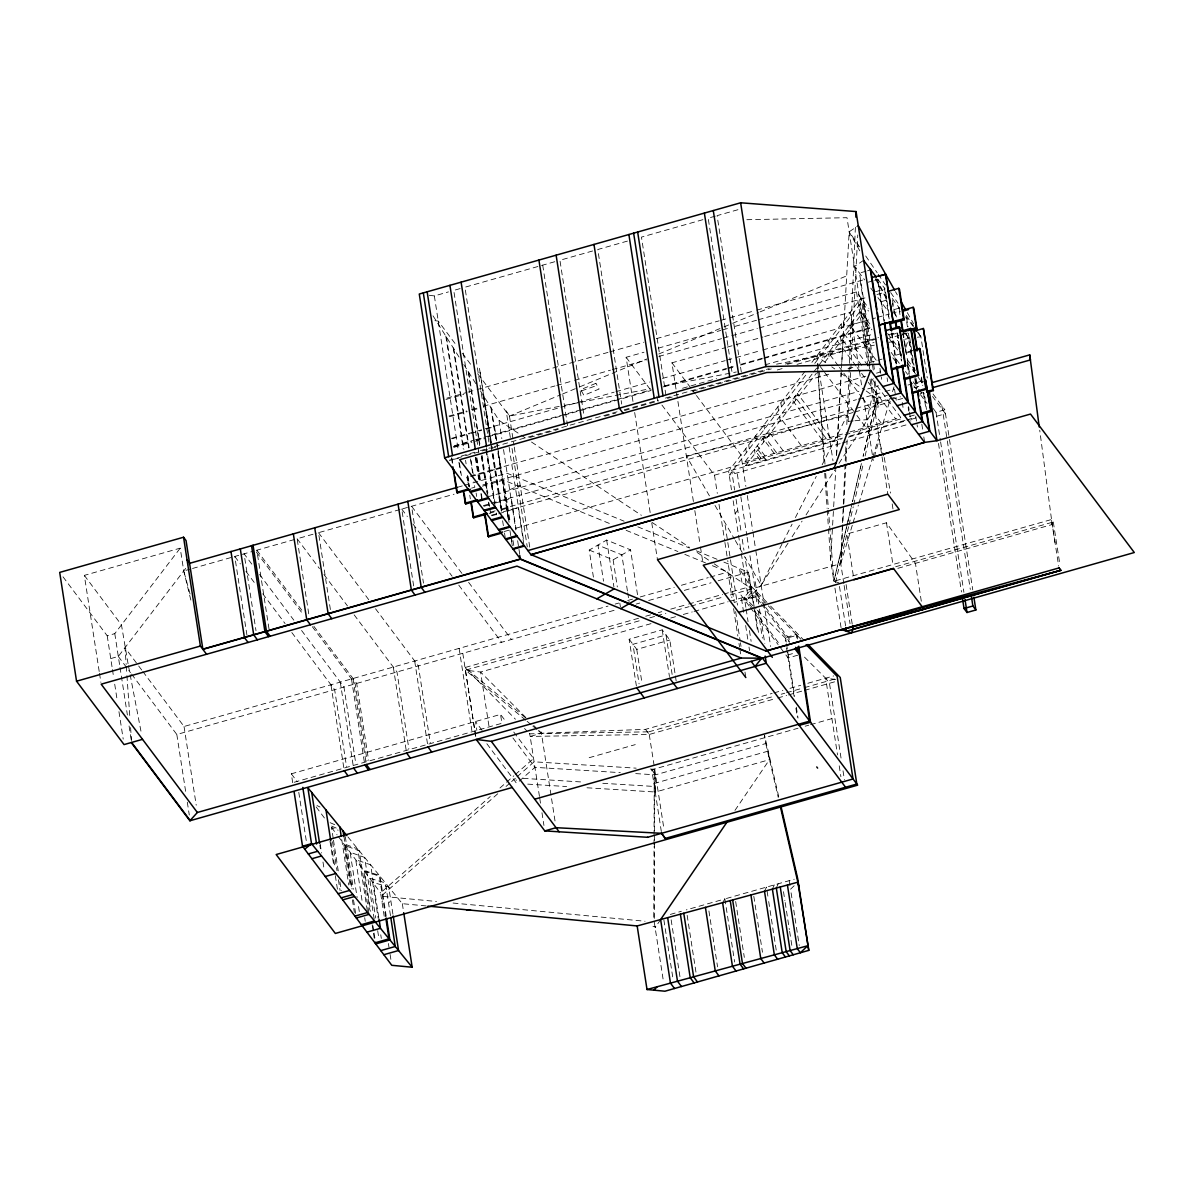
<?xml version="1.0" encoding="UTF-8"?>
<svg xmlns="http://www.w3.org/2000/svg" width="1194" height="1194" viewBox="0 0 1194 1194"><rect width="100%" height="100%" fill="white"/><g stroke="black" fill="none" stroke-linecap="round" stroke-linejoin="round"><path stroke-width="0.75" stroke-dasharray="5 3.75" d="M653.805 917.246L654.013 846.65M654.013 844.785L654.043 837.352M654.043 835.501L654.252 766.294L648.82 731.832L529.658 733.817L524.494 728.504M654.282 918.41L654.506 842.233M654.506 840.367L654.521 832.934M654.536 831.084L654.715 769.309L649.148 768.966M843.845 583.657L840.74 563.613L843.248 506.152M843.322 504.301L845.83 446.825M846.8 424.586L855.426 226.382M730.28 594.97L840.74 563.613L845.934 463.869M846.009 461.929L847.173 439.87M848.113 421.258L857.77 234.979M838.919 582.851L833.875 581.209L830.636 560.329L832.516 527.032M832.621 525.181L833.561 508.54M833.666 506.689L835.755 469.705M836.591 454.914L841.173 373.543M841.8 362.454L849.173 231.8L858.247 225.666M836.501 455.615L841.367 370.036M841.471 368.17L843.054 340.26M847.471 523.3L833.919 581.254L1051.466 519.524L1053.302 521.987L1059.959 564.941M847.889 521.494L852.128 503.375L833.875 581.209L828.517 510.584M866.187 390.99L876.665 398.333L863.128 456.287L876.665 398.333L887.336 395.304M835.501 582.672L848.561 526.748M848.994 524.927L853.232 506.793M853.65 504.972L863.411 463.242M865.098 455.989L877.396 403.363L876.665 398.333M874.262 457.033L879.321 439.288M840.74 563.613L852.486 524.614M853.023 522.853L858.367 505.122M858.889 503.346L872.247 459.033M872.784 457.272L889.336 402.318M892.545 391.677L894.142 386.363M905.888 347.364L908.559 338.514L905.067 332.051L908.559 338.514L914.485 376.782M776.324 888.067L778.189 883.784M772.384 889.127L774.279 884.903M764.503 891.276L766.473 887.112L768.429 899.739M782.04 543.971L761.16 585.194L748.28 598.433L741.295 553.3M782.876 542.315L792.07 524.181M795.413 517.569L816.293 476.346M822.144 464.794L847.203 415.318L686.356 455.974L709.445 495.868M722.609 902.679L724.877 898.933L686.311 909.873M788.1 543.031L761.16 585.194L744.549 556.479M792.1 536.778L802.069 521.151M806.054 514.913L834.994 469.615M838.979 463.362L877.575 404.348L873.62 378.796M660.625 919.559L655.118 927.648L655.819 926.783L650.626 926.29L649.924 927.156M734.952 810.398L769.503 759.653L768.175 751.116L654.193 783.473L655.521 792.025L769.503 759.653M63.013 576.821L107.206 635.79L114.788 633.626L182.16 545.613M110.743 658.581L118.31 656.431L188.592 564.613M805.099 371.215L728.594 471.182L731.474 489.794M811.905 362.349L861.113 298.052L871.068 362.364M805.726 375.17L729.206 475.137L840.457 443.556M814.771 363.349L861.725 302.007L868.516 311.067M842.516 438.138L745.653 465.645L745.041 461.69L812.547 373.483M813.636 372.065L816.89 367.812M819.054 364.976L860.247 311.171L871.277 325.887M745.653 465.645L816.412 373.185M824.89 362.125L860.859 315.141L860.247 311.171M735.146 513.599L737.758 510.196M865.665 343.081L867.68 340.454L863.068 334.29M381.946 901.739L382.647 900.873M389.304 902.44L389.99 901.574M729.937 601.239L744.295 597.164L751.757 588.881L751.25 586.269L724.415 593.881M752.205 591.806L744.743 600.075L756.011 596.881L760.459 602.821M790.547 889.202L795.428 884.53M384.199 916.276L380.573 892.888L490.256 796.532M499.973 787.995L513.868 775.801M515.256 774.578L533.584 758.488L518.166 737.922M497.719 793.771L381.095 896.216L436.467 901.47M506.047 786.458L510.211 782.801M511.599 781.577L515.763 777.921M517.077 776.772L534.091 761.817L636.163 768.16M519.241 781.145L534.957 767.339L620.313 772.652M863.62 260.322L854.546 266.456L864.62 279.903M593.418 577.15L589.224 550.061L606.656 540.061L630.566 549.852L638.103 598.537M589.224 550.061L613.134 559.852L630.566 549.852M477.675 373.692L509.45 416.079L560.956 394.662M562.673 393.96L578.12 387.528M579.836 386.811L646.79 358.976M658.819 353.991L722.325 327.574M724.042 326.857L730.922 324.007M732.638 323.29L758.384 312.589M760.1 311.873L845.934 276.187M509.734 489.674L520.181 485.376M581.418 390.901L597.075 385.423M429.333 295.291L434.347 295.918L448.451 291.903M460.123 288.59L453.735 290.411L478.809 452.347M554.762 261.725L464.914 287.232L489.421 445.481M592.612 250.979L559.926 260.262L583.851 414.825M627.447 241.084L597.776 249.516L621.701 404.079M702.908 219.666L641.462 237.113L665.953 395.363M715.31 216.144L708.176 218.159L732.101 372.737M737.952 209.711L717.087 215.636L741.593 373.886M865.949 271.247L859.501 273.068L873.336 362.439M867.56 270.784L870.769 269.874M446.854 398.139L466.317 392.617M468.108 392.11L475.287 390.065M477.078 389.557L607.985 352.394M609.776 351.887L643.85 342.215M656.401 338.648L719.161 320.828M720.952 320.32L728.131 318.276M729.922 317.768L755.026 310.634M756.817 310.127L864.411 279.575M445.884 399.483L463.75 394.408M868.277 282.172L873.112 280.799M874.709 280.336L877.933 279.426L884.321 320.649M632.969 401.453L626.134 357.29L643.984 352.23M658.267 348.17L720.773 330.425M722.564 329.917L727.922 328.395M735.071 326.365L756.489 320.276M758.28 319.768L856.501 291.888L868.859 308.38M875.441 291.724L885.097 288.978L877.381 278.695L884.097 321.798M449.004 416.019L466.72 410.99M471.705 409.572L478.152 407.751M483.346 406.273L554.971 385.931M556.762 385.423L572.881 380.841M574.672 380.334L610.492 370.17M612.283 369.662L646.312 359.991M658.849 356.439L721.534 338.648M723.325 338.126L757.354 328.469M759.145 327.962L866.59 297.455M876.978 294.5L885.023 292.217L885.754 293.187L889.634 318.291M449.526 416.721L467.242 411.691M472.242 410.273L477.063 408.915M880.993 301.739L885.814 300.366M693.401 501.495L671.938 362.827L725.445 347.648M727.221 347.141L734.355 345.111M736.146 344.603L762.891 337.007M764.682 336.499L850.277 312.201L861.859 386.946M894.59 309.455L899.425 308.082L900.022 311.977L898.798 307.261M451.586 438.332L614.134 392.169M615.925 391.662L649.954 382.005M662.491 378.438L725.176 360.648M726.967 360.14L734.131 358.11M735.922 357.588L760.996 350.469M762.787 349.961L875.605 317.932M877.396 317.425L888.142 314.365L888.933 319.485M891.366 313.455L899.41 311.171L899.948 314.574M451.929 438.795L469.317 433.855M471.063 433.362L481.481 430.407M486.451 428.989L494.495 426.706L497.54 446.362M454.227 445.735L473.675 440.213M475.481 439.691L615.343 399.975M617.134 399.468L651.208 389.796M663.76 386.229L726.519 368.409M728.325 367.901L733.698 366.379M740.877 364.334L762.384 358.23M764.19 357.722L871.769 327.171M453.72 446.511L471.436 441.481M476.436 440.064L482.869 438.243M488.062 436.765L651.029 390.498M663.566 386.931L726.25 369.14M728.042 368.633L733.414 367.095M740.578 365.065L762.071 358.961M763.861 358.454L871.321 327.947M453.242 447.078L463.063 444.287L462.406 443.407M454.257 447.213L471.973 442.183M475.346 441.228L485.003 438.482M682.535 388.274L716.564 378.617M764.921 364.886L872.366 334.38M461.511 455.989L478.704 451.108M480.436 450.616L490.092 447.869M617.059 411.826L491.704 447.407L479.495 368.618L492.256 448.153M624.223 409.781L658.252 400.124M665.416 398.095L769.294 368.588M785.413 364.021L878.53 337.574M888.918 334.633L896.963 332.335L901.366 360.797M495.704 447.153L449.541 460.257L458.586 458.257M529.554 437.541L558.21 429.407M604.761 416.184L615.507 413.139M624.462 410.587L658.491 400.93M667.446 398.393L674.61 396.348M692.52 391.274L771.324 368.886M787.443 364.319L878.769 338.38M891.306 334.827L897.754 332.992M777.294 369.961L782.667 368.439M796.995 364.364L874.008 342.499M886.545 338.947L899.067 335.38M902.649 334.365L907.485 332.992M99.206 671.491L84.326 575.374L180.219 548.15L183.742 570.956L191.13 601.239M470.406 475.988L831.905 373.349M848.009 368.782L853.382 367.245M869.501 362.678L882.038 359.11M901.022 353.722L894.575 355.558L896.276 366.498M912.709 350.409L905.843 352.349L906.38 353.066L911.529 351.603M489.585 470.988L500.853 467.794L497.808 448.138M470.914 476.675L501.092 468.108L509.42 521.942M457.466 487.286L462.779 485.779M464.556 485.271L507.032 473.212L624.074 521.181M471.54 488.137L474.824 487.212L473.973 481.749M482.869 484.928L865.754 376.214M876.5 373.155L880.082 372.14L879.53 368.498M190.786 568.956L183.742 570.956L191.025 597.537M192.547 568.463L233.009 556.971M246.949 635.148L234.77 556.464L253.71 551.091M269.008 628.88L256.829 550.21L295.366 539.255M308.739 613.791L297.112 538.763L316.723 533.196M330.395 609.552L318.5 532.688L399.975 509.554M413.646 585.911L401.751 509.062L454.078 494.197M482.421 486.152L503.659 480.122L610.627 523.957M487.585 496.853L858.829 391.438M867.784 388.901L878.53 385.841M483.346 505.614L489.824 503.778M491.45 503.316L856.471 399.677M858.262 399.169L883.336 392.05M885.127 391.542L894.082 389.005M908.037 385.035L922.38 380.961M483.868 506.316L488.734 504.943M495.212 503.092L511.345 498.51L516.092 529.181M926.245 381.02L916.813 383.707L916.096 382.752M913.992 387.737L922.887 385.214M490.361 512.211L495.525 510.748M501.958 508.913L854.232 408.9M856.023 408.378L895.41 397.199M489.152 513.375L496.032 511.42L496.57 514.853M500.868 510.062L507.301 508.226L506.793 507.54L509.704 526.39M877.396 403.363L889.843 399.826M891.619 399.318L900.5 396.796M491.421 515.196L496.57 513.733M503.45 511.778L853.053 412.512M854.844 412.005L890.664 401.826M897.828 399.796L903.201 398.274M920.201 393.438L923.425 392.527L923.977 393.259L926.484 409.497M491.838 515.763L497.002 514.301M498.719 513.808L518.151 507.599L523.748 543.688M745.041 461.69L848.128 432.407M849.904 431.915L900.754 417.467L870.605 377.259M509.107 530.136L504.271 531.509L504.793 532.211M515.539 528.315L843.277 435.258M845.068 434.75L902.38 418.467M909.544 416.437L914.365 415.064M849.665 436.108L905.067 420.378M906.843 419.87L915.783 417.333M661.924 405.05L714.505 475.182L841.248 439.198M848.412 437.168L909.201 419.9M910.992 419.392L916.365 417.87M933.051 408.303L936.036 412.288L944.872 409.781L949.17 437.571M842.233 443.049L908.141 424.333M936.648 416.243L945.484 413.736L932.559 396.498M921.305 601.224L915.425 563.344L886.47 522.763L846.874 534.002L853.949 579.732M142.817 671.491L184.04 726.489L608 606.104M615.164 604.074L618.746 603.06M627.701 600.507L633.059 598.985M640.223 596.955L674.237 587.299M681.386 585.269L708.236 577.642M710.027 577.135L727.937 572.045L731.892 597.672M131.564 674.103L176.816 734.489L616.582 609.627M636.193 604.06L639.76 603.045M648.67 600.507L677.177 592.418M684.311 590.388L711.042 582.806M718.161 580.777L748.459 572.18L758.877 634.865M638.551 618.268L465.018 667.536L475.958 737.638M645.7 616.238L651.073 614.716M658.222 612.686L661.804 611.671M670.744 609.134L686.848 604.552M688.639 604.045L722.624 594.403M525.673 720.131L465.511 670.162L642.626 619.865M649.775 617.835L655.148 616.313M656.939 615.806L665.879 613.268M676.61 610.209L689.132 606.656M690.923 606.149L723.131 597.015M651.014 623.641L480.585 672.028L465.511 670.162M670.744 618.044L676.117 616.522M683.296 614.477L692.266 611.925M694.057 611.418L728.146 601.746M749.966 555.688L756.235 596.179L734.206 602.433L727.728 560.628M636.387 685.953L629.148 639.238L662.207 629.85L669.819 640.014L675.117 674.147M895.694 566.732L1053.302 521.987M897.858 568.329L1052.183 524.509L1039.735 430.183M629.148 639.238L636.775 649.387L669.819 640.014M292.694 782.682L291.321 773.816L500.54 714.415L506.047 721.758M796.786 637.954L796.249 634.492L784.98 637.686L785.518 641.148M294.187 782.249L501.913 723.28L500.54 714.415M787.652 655.013L794.1 653.178M797.771 655.193L788.115 657.924L779.219 646.058M539.449 796.398L530.166 736.429L541.434 733.22L645.506 729.355L772.145 693.401M773.936 692.893L782.846 690.371M789.98 688.341L800.681 685.296M807.816 683.281L833.711 675.923M648.82 731.832L774.04 696.266M781.204 694.236L784.771 693.221M786.562 692.714L802.666 688.147M804.457 687.64L834.86 678.998M529.658 733.817L530.166 736.429L649.312 734.444L775.951 698.475M777.742 697.983L786.652 695.445M788.443 694.938L802.711 690.878M804.487 690.386L835.904 681.461M589.179 757.697L635.268 744.623M661.327 831.502L651.76 769.757L798.025 728.236M805.159 726.206L808.726 725.191M810.502 724.683L831.905 718.609M778.697 796.532L764.459 734.997L765.772 743.549L655.566 774.831L633.298 773.458M670.312 914.425L681.371 911.276M726.385 898.5L794.249 879.232M800.95 639.312L797.085 635.342L785.697 638.402L786.249 642.014M510.331 437.511L506.211 410.885L509.45 416.079L562.508 405.766M564.344 405.408L578.971 402.572M580.806 402.214L650.327 388.692M664.968 385.856L736.31 371.991M776.563 364.17L874.381 345.156M888.769 342.35L897.769 340.603M904.962 339.215L908.559 338.514L902.47 330.395M917.38 337.245L920.902 336.753L927.29 377.976M874.978 381.08L878.978 406.87L875.59 407.184L871.053 377.886M853.262 420.915L848.143 421.392L847.203 415.318M854.964 420.751L866.919 419.631L872.486 395.199L878.978 406.87M746.847 219.711L846.994 217.696L870.351 368.588M523.181 778.369L584.284 782.145M602.806 783.294L654.655 786.488M527.733 784.13L566.628 786.533M587 787.786L655.521 792.025L655.566 774.831L651.76 769.757M453.078 903.037L645.029 921.246M347.976 836.964L402.318 903.679L426.154 905.933M756.235 596.179L750.981 595.642L745.071 557.464M434.9 320.664L438.243 321.082L456.869 345.932M835.71 679.461L825.651 678.207L802.458 655.088M637.85 526.838L689.49 548.001M696.371 550.822L717.027 559.285M723.907 562.12L748.459 572.18L753.563 605.119M626.149 530.33L677.908 551.538M684.804 554.374L705.505 562.852M712.4 565.687L727.937 572.045M333.201 838.307L331.529 827.457L338.111 830.203M331.633 826.114L336.544 828.188M330.126 822.681L334.947 824.785M317.007 805.562L319.992 807.025M480.54 391.125L499.002 420.363L525.315 437.914M531.509 442.034L641.387 515.301M652.222 522.524L689.371 547.285M697.102 552.449L712.579 562.762M714.131 563.792L751.757 588.881L739.399 568.463L741.996 582.373M825.785 362.648L816.815 356.334L817.666 361.842M831.77 366.842L834.77 368.946M840.755 373.14L864.695 389.945M525.181 717.519L465.018 667.536L515.435 719.236M527.106 721.325L531.405 724.892M532.837 726.086L537.136 729.653M538.569 730.847L541.434 733.22L555.494 824.069M745.847 607.253L744.295 597.164L756.101 608.925M757.414 610.238L789.562 642.253M525.897 717.594L480.585 672.028L489.062 726.743M533.673 725.415L537.554 729.325M538.852 730.624L541.434 733.22L540.927 730.609M751.25 586.269L769.309 604.776M770.593 606.089L804.129 640.462M796.249 634.492L755.339 592.567L764.459 605.821M892.261 298.53L899.425 308.082M913.201 326.469L905.858 316.679L908.141 331.365M917.843 332.648L920.902 336.753L919.096 333.529M870.754 288.082L873.829 292.187M877.918 297.634L888.157 311.291M887.664 333.469L899.843 349.708M907.589 360.036L915.335 370.364M933.036 393.99L944.872 409.781M889.5 339.051L901.649 355.245M907.171 362.618L917.096 375.871M918.201 377.349L922.619 383.229M891.127 352.379L899.948 364.155M905.47 371.513L907.679 374.453M913.186 381.811L917.604 387.692M918.708 389.169L925.32 398.005M860.859 315.141L871.889 329.857M892.843 357.812L897.261 363.692M913.798 385.766L916.007 388.707M920.425 394.602L927.037 403.423M876.172 360.23L849.71 324.932L850.322 328.887M867.993 365.618L843.531 333.007L844.158 336.962M861.665 365.334L840.457 337.036L841.069 340.991M856.083 366.036L837.367 341.066L837.979 345.021M857.188 367.498L860.486 371.901M861.59 373.379L867.083 380.722M868.187 382.184L895.709 418.9M838.337 365.901L828.442 352.708L829.069 356.678M839.427 367.364L842.725 371.752M843.83 373.229L861.396 396.662M862.486 398.124L881.157 423.034M820.174 366.468L823.517 370.931M824.621 372.409L855.814 414.005M856.934 415.497L865.844 427.377M830.427 437.437L797.353 393.333L797.965 397.289M826.278 438.616L794.816 396.647L795.428 400.602M822.144 439.795L792.279 399.96L792.891 403.915M801.293 445.705L779.518 416.646L780.13 420.601M783.204 450.839L768.429 431.138L769.04 435.094M776.563 452.735L764.354 436.452L764.966 440.407M774.205 453.407L762.906 438.332L763.518 442.302M671.938 362.827L695.341 394.035M696.445 395.527L740.996 454.959L745.862 486.376M626.134 357.29L650.745 390.125M765.563 607.313L791.144 641.432M761.578 604.298L789.368 641.387M744.295 597.164L753.19 609.03M754.295 610.507L779.876 644.626M749.19 606.015L740.937 595L743.996 614.731M750.31 607.492L778.1 644.581M462.347 353.23L471.108 364.916M455.048 395.811L455.705 396.692M501.092 468.108L498.137 451.884M645.506 729.355L649.312 734.444M461.914 573.404L411.587 506.256L423.482 583.12M468.63 582.344L511.45 639.477M401.751 509.062L407.348 516.509M412.93 523.972L452.078 576.195M458.78 585.135L501.614 642.268M513.763 732.041L517.062 736.444M512.927 737.967L534.957 767.339M482.107 730.37L475.481 721.519L476.854 730.385M486.853 743.743L516.629 783.443L516.047 779.757M318.5 532.688L368.827 599.821M375.543 608.776L418.363 665.909L430.258 742.758M297.112 538.763L319.485 568.598M323.962 574.568L347.439 605.895M354.155 614.85L396.975 671.968L408.87 748.832M256.829 550.21L302.679 611.373M313.858 626.283L356.693 683.416L368.588 760.265M256.426 552.121L303.395 614.791M312.35 626.716L355.17 683.849L367.065 760.697M251.815 564.12L244.083 553.822L255.994 630.671M259.546 574.448L293.828 620.164M301.575 630.492L343.947 687.028L355.842 763.891M234.77 556.464L240.367 563.926M245.964 571.389L254.904 583.314M262.74 593.761L285.097 623.596M291.814 632.551L334.633 689.684L346.529 766.533M291.321 773.816L297.097 781.533M316.171 806.965L325.828 819.86M331.529 827.457L337.066 834.845M338.171 836.322L380.573 892.888M84.326 575.374L121.46 624.91L128.086 663.879M141.698 669.998L124.997 647.715L126.161 664.431M118.31 656.431L130.459 672.64M859.456 246.845L849.173 231.8L859.979 251.203M865.71 255.979L877.157 272.739M878.202 274.262L885.5 284.933M890.694 292.56L897.992 303.216M906.321 315.41L913.619 326.081M917.783 332.171L920.902 336.753M433.019 315.828L460.6 359.513M463.794 364.573L475.854 383.677M714.997 505.435L734.385 538.942M735.31 540.524L743.623 554.882M895.485 291.679L897.291 294.888M907.291 312.604L913.634 323.873M875.262 278.695L886.963 299.709M894.157 312.634L896.858 317.485M857.367 243.785L858.784 246.412M876.247 278.724L886.724 298.112M893.709 311.037L897.201 317.5M880.112 444.392L883.709 455.839M884.217 457.466L890.515 493.092M765.772 743.549L778.264 797.502M128.43 665.685L129.803 672.864M130.146 674.67L141.146 732.161M1055.033 542.613L1051.451 519.48L1058.66 566.046M902.858 333.35L903.395 336.812M904.485 343.723L905.037 347.17M949.454 439.407L972.737 589.806M941.887 405.796L947.036 439.093M947.32 440.929L970.319 589.493M936.036 412.288L940.335 440.079M940.618 441.914L963.901 592.314M938.484 443.437L961.483 592M921.455 377.02L922.29 382.423M921.186 378.095L922.305 385.319M923.425 392.527L925.947 408.766M906.589 317.634L908.007 326.813M909.709 337.827L913.962 365.349M914.246 367.185L914.828 370.856M915.962 378.2L917.365 387.289M908.425 333.201L915.246 377.244M915.529 379.08L916.917 388.125M914.768 378.602L916.455 389.528M921.813 424.154L922.663 429.616M923.798 436.914L924.634 442.377M903.186 332.439L909.768 374.946M903.037 334.036L903.604 337.693M903.888 339.514L906.41 356.006M907.559 363.215L909.231 374.229M915.738 416.109L917.44 427.049M907.41 365.051L908.798 374.08M892.545 300.366L895.082 316.798M897.634 333.23L899.007 342.111M899.276 343.902L901.485 358.125M897.291 333.604L901.53 360.961M908.589 406.557L909.141 410.199M909.425 412.034L910.843 421.139M892.44 303.127L893.008 306.783M908.156 407.467L908.709 411.064M891.873 332.783L896.963 365.588M884.381 288.023L889.187 319.126M891.545 333.171L896.515 366.454M902.261 402.468L903.395 409.766M894.545 389.274L896.231 400.214M887.097 377.901L887.664 381.543M879.933 368.334L881.635 379.289M873.62 364.26L874.754 371.558M860.202 280.59L867.56 328.186M873.262 370.021L862.993 303.694L859.725 304.634L869.635 368.722M892.187 503.928L893.037 509.36M856.501 291.888L868.336 368.334M869.993 379.08L881.754 455.063M882.038 456.839L887.814 494.182M886.47 522.763L892.978 564.837M851.964 321.992L852.576 325.947M863.546 397.841L873.262 460.586M843.337 321.261L843.949 325.216M841.083 324.216L841.695 328.171M828.74 340.335L829.352 344.29M819.83 351.991L820.442 355.946M817.95 363.677L832.994 460.839M846.098 584.553L852.471 625.731M844.128 585.478L850.038 623.731M839.472 586.448L845.591 625.895M834.934 588.075L841.083 627.745M841.039 758.056L829.472 683.281L825.651 678.207L837.531 754.921M843.024 770.831L844.427 779.951M783.652 399.244L784.279 403.199M839.218 765.817L840.904 776.712M780.846 402.9L781.458 406.87M777.906 406.751L778.518 410.706M797.085 635.342L797.637 638.969M763.876 425.094L764.488 429.049M755.727 435.72L756.339 439.676M786.533 643.835L794.667 696.356M796.338 707.221L798.025 718.087M786.577 648.073L794.219 697.4M795.891 708.161L797.279 717.131M748.683 444.944L749.295 448.899M745.772 448.735L746.384 452.69M747.28 495.525L752.668 530.3M752.951 532.121L755.503 548.598M755.787 550.434L770.652 646.521M755.235 581.732L759.175 607.239M759.459 609.059L764.817 643.67M739.429 487.6L737.146 472.884L731.803 471.749L734.638 490.062M740.847 496.808L746.832 535.449M747.116 537.3L748.832 548.33M756.011 596.881L757.13 604.06M758.235 611.238L762.399 638.148M753.847 606.94L757.802 632.566M736.056 499.211L741.131 532.017M742.25 539.285L743.937 550.195M733.176 500.779L738.22 533.449M738.504 535.255L741.026 551.509M789.219 880.665L790.279 887.5M791.1 892.828L794.756 916.44M795.04 918.261L796.159 925.514M796.443 927.335L799.264 945.499M746.131 609.044L748.071 621.611M749.459 630.581L751.13 641.342M745.653 625.507L747.877 639.85M748.996 647.029L749.548 650.626M783.503 891.694L784.891 900.709M785.174 902.5L789.353 929.544M789.637 931.35L790.756 938.559M791.04 940.365L791.876 945.767M725.146 525.256L737.519 605.134M714.505 475.182L717.31 493.361M718.997 504.271L724.639 540.628M724.907 542.449L727.444 558.807M735.623 611.597L740.161 640.909M740.444 642.745L741.011 646.417M744.981 672.058L745.832 677.565M733.594 608.641L737.847 636.089M738.982 643.417L739.549 647.073M739.832 648.909L740.683 654.387M768.697 901.545L769.817 908.753M770.1 910.544L776.518 952.006M694.818 510.599L700.177 545.18M700.46 547.001L702.982 563.389M753.817 896.351L762.473 952.23M735.668 901.515L744.325 957.379M656.909 396.005L657.76 401.527M724.877 898.933L734.638 962.021M634.671 412.497L650.342 513.674M651.76 522.882L657.461 559.673M675.386 675.938L676.222 681.326M672.132 674.461L666.013 634.924L632.954 644.312L639.074 683.849M708.923 910.977L717.564 966.856M662.207 629.85L669.446 676.565M687.147 915.291L696.087 972.961M636.775 649.387L642.059 683.535M627.432 590.985L621.85 554.852L597.94 545.061L603.537 581.179M627.716 592.791L629.119 601.821M654.715 769.309L663.998 829.308M671.147 919.828L680.073 977.513M613.134 559.852L617.328 586.955M619.835 603.209L620.402 606.821M606.656 540.061L613.925 586.941M663.894 920.007L673.103 979.483M654.267 922.126L663.551 982.125M542.718 265.143L567.777 427.079M509.45 416.079L513.972 445.258M514.256 447.078L529.778 547.315M512.032 448.451L527.27 546.927M509.151 447.272L523.614 540.643M499.002 420.363L501.823 438.601M503.525 449.541L515.808 529.927M517.644 540.733L520.181 557.15M503.659 480.122L510.181 522.196M513.017 540.509L513.868 545.986M491.346 408.244L508.435 518.584M511.226 536.628L512.629 545.658M490.898 407.527L495.973 440.332M497.943 453.048L508.286 519.823M509.957 530.643L511.077 537.867M511.36 539.673L512.748 548.688M493.092 453.616L502.122 511.942M498.853 493.644L501.331 509.584M483.734 396.184L490.779 441.676M492.749 454.407L501.749 512.48M483.182 395.304L490.809 444.526M491.092 446.347L491.943 451.81M492.212 453.63L500.659 508.196M502.614 520.748L504.002 529.718M504.51 532.987L505.196 537.434M486.421 447.601L494.883 502.271M486.391 450.362L495.197 507.047M486.122 449.989L494.391 503.45M539.733 798.219L540.569 803.666M541.972 812.741L543.942 825.457M482.063 455.377L487.883 493.018M468.764 372.453L479.839 444.004M481.809 456.69L487.316 492.256M488.958 502.898L489.51 506.435M489.779 508.211L490.6 513.524M468.182 371.543L480.152 448.78M481.257 455.944L487.033 493.301M488.406 502.167L488.958 505.704M476.943 457.869L480.928 483.615M476.436 458.003L480.286 482.913M475.749 457.392L479.704 482.898M481.391 493.838L482.451 501.48M475.316 457.586L478.675 479.242M480.898 493.689L482.018 500.898M453.78 348.723L469.123 447.78M471.093 460.556L473.346 475.137M476.122 493.032L476.66 496.45M453.227 347.827L468.735 448.004M470.421 458.944L472.69 473.54M446.481 337.156L463.899 449.616M465.541 460.302L466.093 463.854M468.033 476.316L469.675 486.988M445.795 336.051L463.242 448.75M467.376 475.436L469.018 486.122M468.884 486.779L466.958 476.973L468.093 484.271M469.779 495.212L470.346 498.853M434.347 295.918L458.287 450.571M459.451 463.033L461.377 475.481M458.899 462.302L460.556 472.958M451.959 458.377L453.093 465.66M451.451 457.705L452.586 464.988M462.794 653.282L475.824 737.459M459.123 648.372L471.869 730.713M414.676 660.998L427.706 745.16M393.304 667.073L406.333 751.235M402.318 903.679L403.736 912.753M392.93 914.216L388.707 886.978L372.632 882.291L378.229 918.499M390.483 915.619L385.423 882.933L369.558 878.187L375.722 918.022M353.006 678.505L366.036 762.682M351.484 678.938L364.797 764.936M386.244 916.305L380.065 876.351L364.543 871.501L370.707 911.335M385.662 917.052L379.199 875.292L363.737 870.426L369.901 910.261M388.408 943.514L388.975 947.14M390.095 954.409L391.229 961.677M378.767 917.41L370.603 864.754L355.722 859.725L362.17 901.366M380.752 934.783L381.319 938.409M340.275 682.117L353.305 766.294M377.677 930.693L378.811 937.932M374.185 919.141L364.618 857.396L350.126 852.262L357.125 897.53M372.961 925.813L373.797 931.245M374.08 933.066L375.483 942.111M372.155 924.738L374.677 941.036M368.812 912.544L359.245 850.8L345.111 845.576L351.827 889.023M367.319 910.709L357.752 848.964L343.708 843.71L350.439 887.157M330.947 684.774L343.976 768.936M364.692 917.664L365.245 921.275M358.528 906.574L359.379 912.007M345.275 836.591L353.424 889.246M343.932 836.412L352.081 889.067M353.514 899.888L356.036 916.171M352.394 899.828L354.364 912.5M341.738 839.606L348.767 884.993M333.484 840.128L338.245 870.904M339.932 881.769L341.335 890.814M332.529 841.71L337.007 870.68M338.409 879.739L340.096 890.605M331.036 842.636L334.962 868.068M329.992 841.203L333.917 866.545M335.305 875.605L337.559 890.082M320.186 843.919L321.589 852.979M322.992 862.038L324.111 869.277M319.843 845.083L320.41 848.725M298.784 792.383L306.351 841.277M184.04 726.489L196.219 805.174M176.816 734.489L185.891 793.04M187.309 802.189L189.294 814.995M114.788 633.626L119.728 665.58M120.012 667.416L127.385 714.982M129.071 725.967L131.34 740.608M107.206 635.79L112.161 667.73M112.445 669.565L113.579 676.879M114.714 684.207L117.251 700.669M118.952 711.654L123.206 739.101M99.49 673.297L100.893 682.371M486.092 484.018L487.928 495.973M824.994 464.123L817.368 363.782L824.099 463.899M825.696 473.421L828.367 508.734M126.295 666.282L126.818 673.714M126.937 675.565L129.937 718.295M130.594 727.579L131.504 740.578M824.726 473.167L827.114 508.405M827.248 510.256L828.382 526.942M828.502 528.793L830.636 560.329M861.426 463.541L852.546 501.57L861.411 463.526M595.91 383.319L580.717 389.662L583.911 395.348L599.104 389.02L595.91 383.319M765.041 456.004L757.294 445.661L757.906 449.631L765.652 459.959L765.041 456.004M760.309 457.347L754.399 449.466L755.011 453.421L760.921 461.302L760.309 457.347"/><path stroke-width="1.5" d="M855.829 217.129L856.068 211.562L740.638 202.786L419.273 294.037L444.631 457.809L520.465 558.971L762.488 658.178L857.665 785.145L335.335 933.454L276.172 854.531L512.256 787.488M845.859 627.686L846.412 631.268L1060.794 570.314L1058.959 567.941L765.966 651.029L530.897 554.598L459.705 459.69L766.772 372.498L870.635 370.409L834.128 468.182M765.966 651.029L841.352 629.537L851.471 632.91L853.023 629.313L1060.794 570.314L1058.944 567.851M727.624 821.159L660.625 919.559L670.461 983.125L674.506 988.498M466.466 909.768L470.69 910.156M755.026 666.461L761.772 658.178L520.345 559.21L202.876 649.357L186.04 540.554L183.548 537.24L59.7 572.404L76.55 681.207L124.057 744.593L142.519 739.34M131.25 742.549L189.891 820.771L197.353 812.487L741.25 658.058L762.488 658.178M653.819 990.154L657.193 986.737M304.724 849.173L311.515 843.68L302.798 787.398M596.776 598.836L614.209 588.836M620.686 608.627L638.103 598.537M885.321 273.65L893.157 321.873L885.799 274.292L871.575 277.545L872.068 278.187M878.933 276.232L884.082 274.769M888.455 291.246L898.769 288.321L899.485 289.276L904.201 319.768L890.47 323.678L889.754 322.708L890.873 330.007M902.843 310.201L913.156 307.276L913.753 308.082L916.917 328.529L910.052 330.484M903.455 311.007L908.604 309.544M892.679 321.231L878.948 325.141L903.485 318.813L904.201 319.768M905.634 365.767L905.097 365.036L891.366 368.946L891.903 369.677L905.634 365.767L899.724 327.499L899.172 326.768L885.441 330.678L885.978 331.41M891.127 329.947L899.724 327.499M444.631 457.809L765.981 366.558L879.709 364.274L936.991 440.705L1030.512 414.064L1134.3 552.524L189.891 820.771M900.395 331.365L910.709 328.44L911.365 329.32L918.529 375.558L904.783 379.468L904.127 378.588L917.858 374.677L918.529 375.558M904.291 331.141L916.32 327.723L916.917 328.529M904.5 331.275L911.365 329.32M917.007 351.021L913.932 331.171L923.365 328.484L933.409 390.572L927.111 392.363M914.44 349.917L919.589 348.454L920.111 349.17L926.335 389.289L912.589 393.184L912.067 392.468L925.798 388.572L926.335 389.289M914.962 350.633L918.395 349.663M457.466 487.286L189.562 563.344L187.085 560.031M452.869 466.809L456.809 492.316L468.272 489.062M456.809 492.316L457.317 493.003L470.421 489.286M469.854 491.45L481.122 488.256M875.59 377.02L886.873 373.826L877.441 312.962M470.511 492.331L481.779 489.137M463.317 490.749L465.242 503.196L477.272 499.779M465.242 503.196L465.794 503.928L477.824 500.51M476.928 500.883L488.197 497.689M477.451 501.599L488.719 498.391M882.754 386.572L894.022 383.378L889.366 353.275M931.783 382.692L1029.721 354.872L1030.452 359.901L932.514 387.707M483.928 510.241L495.197 507.047M484.466 510.942L495.734 507.748M889.918 396.139L901.186 392.93L897.246 367.409M470.914 502.495L473.167 517.092L486.928 513.181M473.167 517.092L473.69 517.778L487.436 513.868M926.574 391.632L932.857 389.856L933.409 390.572M491.152 519.868L502.42 516.674M491.704 520.614L502.972 517.405M897.082 405.691L908.35 402.482L903.694 372.349M498.435 529.599L509.704 526.39M498.958 530.285L510.226 527.076M904.246 415.243L915.514 412.034L910.903 382.244M484.734 514.584L488.062 536.121L502.659 531.972M930.245 410.557L920.813 413.243L921.529 414.199L930.962 411.512L925.529 380.065L930.962 411.512M488.062 536.121L488.585 536.807L501.555 533.136M505.42 538.912L516.689 535.703M505.943 539.598L517.211 536.404M911.41 424.795L922.678 421.586L920.425 407.02M512.748 548.688L524.017 545.494M513.181 549.27L524.45 546.061M918.574 434.347L929.842 431.153L927.037 413.109M527.838 550.583L836.084 463.063M76.55 681.207L200.398 646.044L206.562 654.267M924.634 442.377L530.912 554.688L924.634 442.377L936.991 440.705L929.231 390.513M202.756 649.178L520.465 558.971M738.593 612.328L893.112 568.463M853.949 579.732L893.56 568.568M647.611 837.293L544.792 830.905L476.242 739.459L491.316 741.34L766.294 663.267L765.175 656.088M964.036 608.507L972.886 606L975.871 609.985L967.021 612.492L964.036 608.507L962.618 599.343M302.53 846.233L311.515 843.68L412.169 967.23L391.781 965.304L302.53 846.233L294.097 791.756M308.306 853.949L317.694 851.277M311.888 858.725L321.529 855.979M534.688 799.189L809.651 721.116L799.383 654.73L794.935 648.805M325.231 876.515L335.812 873.515M544.792 830.905L556.061 827.696L661.595 833.308L665.401 838.397M338.111 893.709L349.603 890.44M341.215 897.843L352.917 894.515M342.738 899.873L354.558 896.515M354.916 916.126L367.588 912.529M356.319 917.992L369.095 914.365M647.372 837.352L853.023 778.966L837.143 676.401L806.129 644.611M361.334 924.678L374.453 920.962M366.931 932.141L380.453 928.305L379.035 919.231M374.946 942.842L389.035 938.842L385.946 918.873M375.752 943.917L389.901 939.902L386.528 918.111M380.767 950.603L395.259 946.484L390.766 917.44M383.841 954.707L398.557 950.528L393.214 916.022M781.219 807.428L797.607 878.277L808.771 950.379L664.954 991.214L647.014 989.513L637.163 925.947L427.974 906.112M637.163 925.947L797.861 882.187L808.771 950.379M647.014 989.513L807.696 945.752L800.383 952.752L797.264 948.588L787.428 885.038M1060.794 570.314L841.367 629.626L924.037 609.209M799.144 725.325L810.547 722.295L798.756 646.208M741.25 658.058L516.987 566.12L101.177 684.177L197.353 812.487M807.995 644.432L840.233 677.476L856.829 784.04L665.148 838.472L661.595 833.308M346.887 835.621L307.858 787.727L316.574 844.024M863.62 260.322L876.292 277.217M914.768 328.559L916.813 331.29M870.635 370.409L924.649 442.467M893.41 568.374L922.156 606.716M623.283 413.482L619.328 408.214L593.97 244.427M795.592 647.357L798.92 651.805L798.114 646.611M772.339 657.342L703.266 565.21L899.291 509.554L887.814 494.182L657.461 559.673L745.832 677.565M751.205 661.386L845.561 787.234M816.741 766.936L817.636 768.115M669.73 678.356L677.341 688.52M636.671 687.744L644.282 697.908M793.264 954.782L790.1 950.543L780.249 886.993M789.353 955.887L786.159 951.618L776.324 888.067M785.443 957.006L782.219 952.693L772.384 889.127M777.637 959.215L774.339 954.827L764.503 891.276M764.145 963.051L760.757 958.528L750.922 894.978M407.781 501.181L421.228 587.358L424.9 592.269M745.996 968.2L742.474 963.513L732.638 899.948M743.608 968.871L740.071 964.17L730.235 900.604M736.041 971.035L732.444 966.244L722.609 902.679M718.967 975.871L715.251 970.931L705.415 907.365M415.064 595.06L411.378 590.149L398.065 504.152M697.475 981.975L693.61 976.811L683.774 913.261M694.117 982.931L690.222 977.737L680.386 914.186M681.476 986.528L677.491 981.214L667.655 917.649M491.316 741.34L559.12 831.785M314.694 527.614L328.141 613.791L331.813 618.701M293.306 533.688L306.754 619.85L310.44 624.76M427.989 746.996L431.676 751.907M253.024 545.121L266.456 631.298M251.501 545.554L264.949 631.73M406.617 753.071L410.288 757.981M240.278 548.747L253.725 634.909M230.964 551.389L244.412 637.566L248.083 642.462M266.337 631.133L270.142 636.208M366.319 764.503L370.006 769.414M264.814 631.566L268.62 636.641M364.797 764.936L368.483 769.846M253.591 634.745L257.411 639.82M353.588 768.13L357.26 773.04M344.26 770.772L347.947 775.682M131.624 742.444L190.144 820.487M858.247 225.666L894.575 290.067M900.933 301.336L905.47 309.38M915.455 327.096L917.276 330.305M780.354 806.502L798.935 886.814M973.871 597.149L975.871 609.985M971.453 596.836L972.886 606M923.365 328.484L932.857 389.856M965.036 599.657L967.021 612.492M913.156 307.276L916.32 327.723M919.589 348.454L925.798 388.572M913.992 328.768L917.261 349.946M926.499 412.378L929.29 430.422M910.709 328.44L917.858 374.677M918.201 392.677L918.753 396.259M919.305 399.856L919.858 403.438M917.485 391.722L921.962 420.631M898.769 288.321L903.485 318.813M901.351 320.499L902.933 330.738M900.992 321.395L902.574 331.619M909.515 376.065L914.977 411.318M899.172 326.768L905.097 365.036M895.933 322.276L896.784 327.753M902.589 365.23L903.142 368.797M895.276 321.38L896.127 326.857M902.201 366.125L907.694 401.602M890.47 323.678L891.59 330.962M896.515 366.454L900.47 391.975M884.59 322.44L888.799 349.618M884.321 323.499L893.485 382.647M870.769 269.874L876.874 309.306M870.292 269.232L886.381 373.185M856.068 211.562L879.709 364.274M852.471 625.731L853.038 629.387M740.638 202.786L765.981 366.558M713.281 210.562L738.638 374.334M704.37 213.084L729.728 376.856M637.656 232.024L662.998 395.811M633.641 233.173L658.998 396.945M628.88 234.517L654.237 398.289M556.12 255.173L581.478 418.96M538.912 260.068L564.255 423.84M519.778 555.553L520.345 559.21M461.108 282.157L486.465 445.929M449.929 285.336L475.287 449.108M484.973 513.495L488.585 536.807M484.406 514.107L484.973 517.718L483.973 513.539M471.421 503.181L473.69 517.778M464.138 493.256L465.794 503.928M427.139 291.799L452.496 455.571M453.66 469.317L454.213 472.958M454.78 476.6L457.317 493.003M423.303 292.888L448.66 456.66M403.736 912.753L412.169 967.23M343.081 830.964L343.932 836.412M339.768 826.89L341.171 835.964M325.977 809.95L330.753 840.83M311.694 792.428L319.559 843.277M183.548 537.24L200.398 646.044M1029.721 354.872L1039.243 427.004"/></g></svg>
